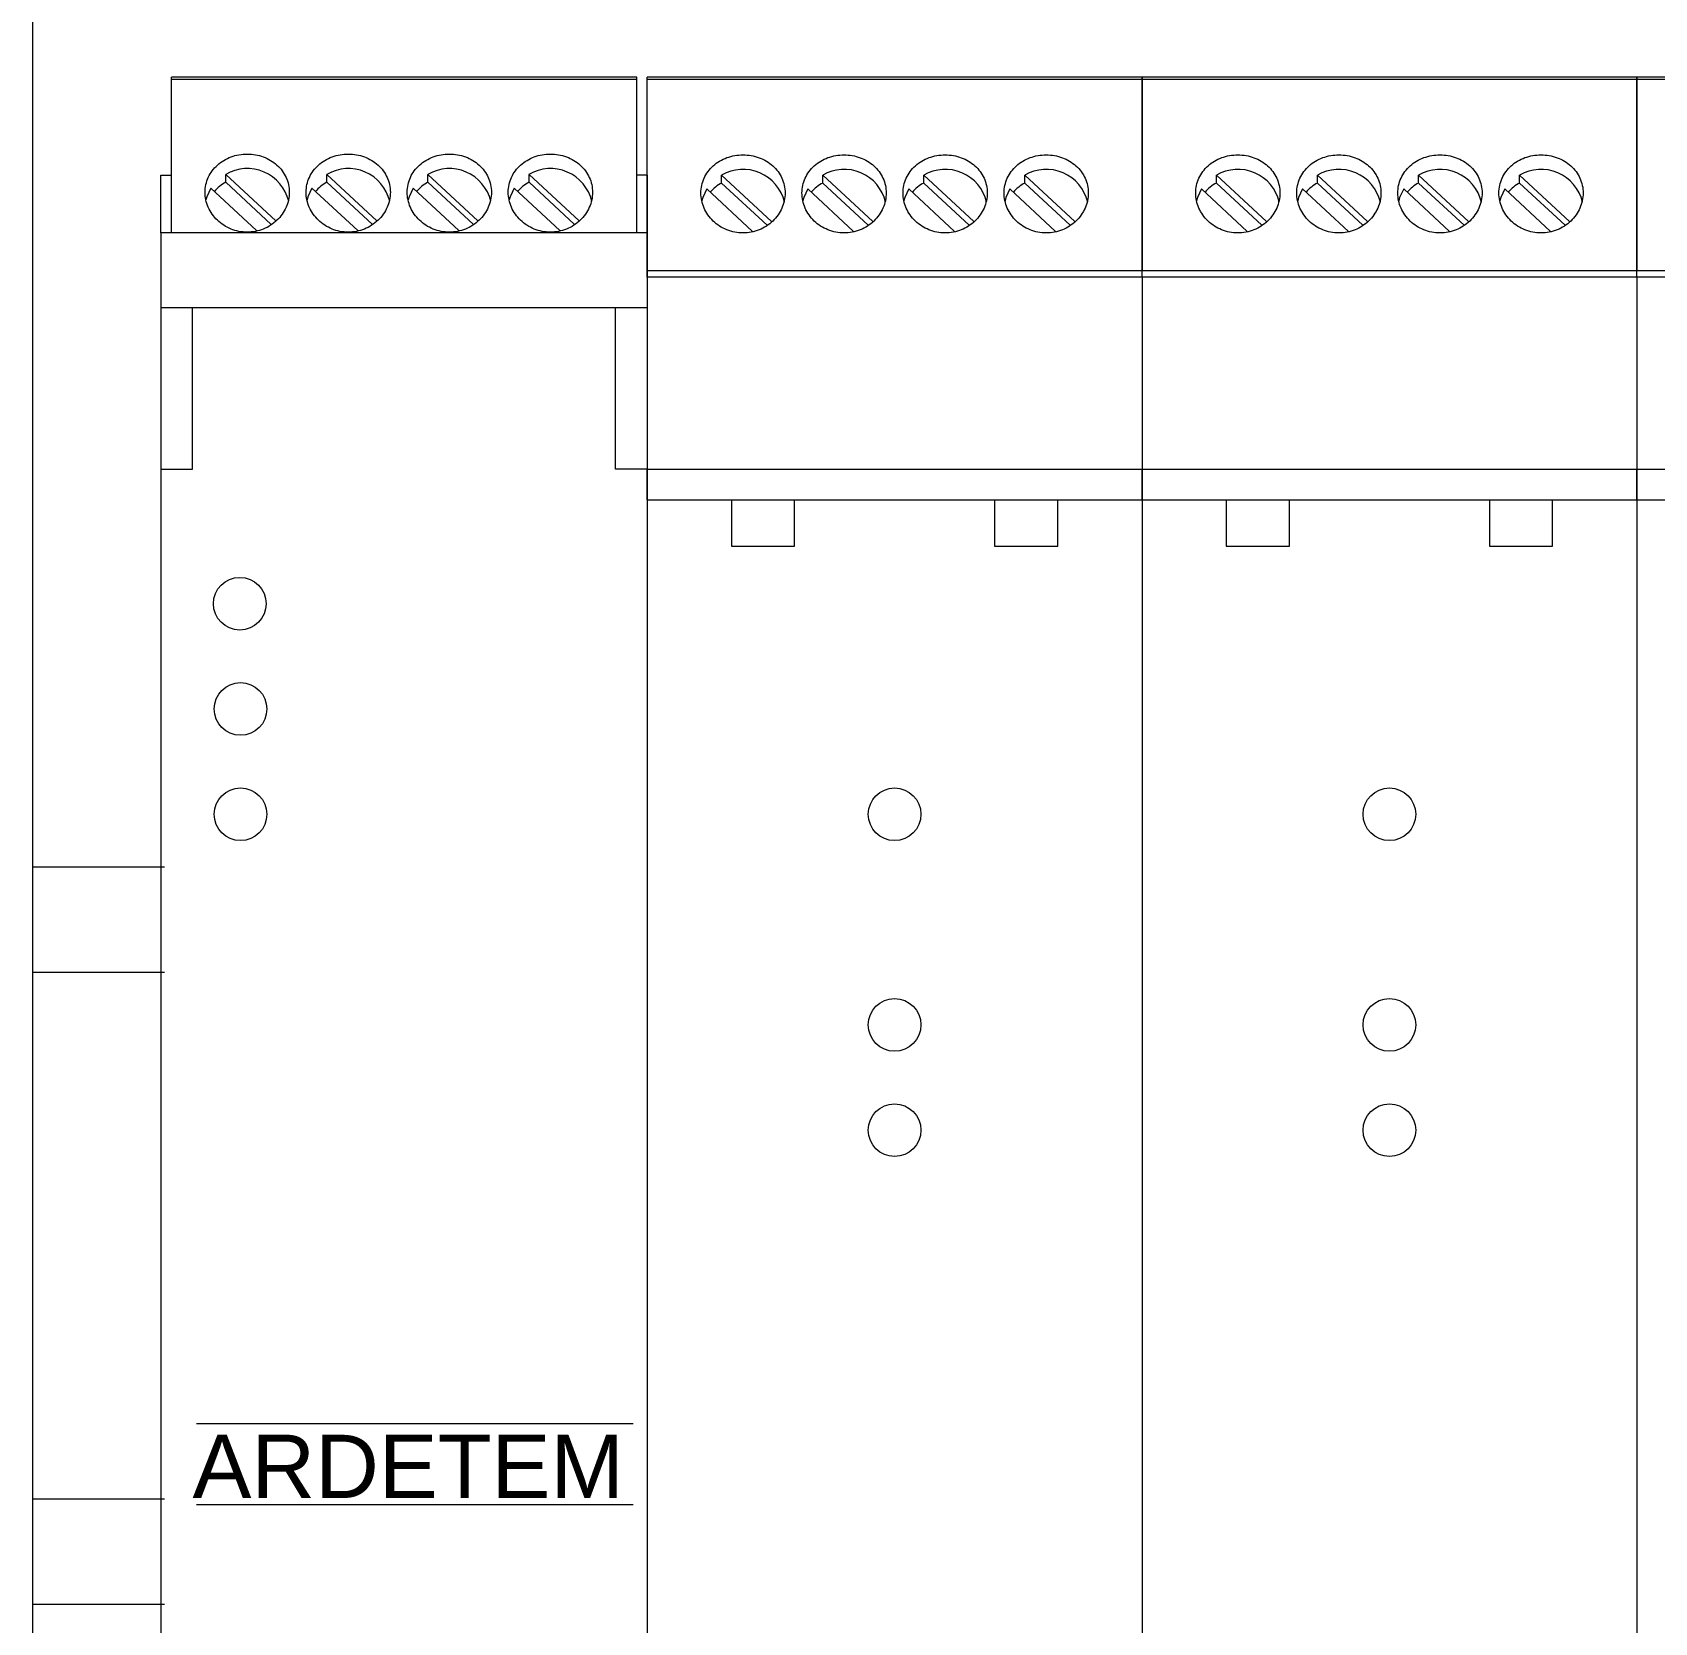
# Model space of a CAD drawing. Header units: millimetres. Extents: x 4137 to 6698, y 1400 to 3585.
# Drawn here: x 5086.4 to 5163.5, y 2472.4 to 2547.9 of the extents above; entities that cross this region are included whole.
import ezdxf

# ---------------------------------------------------------------- set-up
doc = ezdxf.new("R2010")
doc.units = ezdxf.units.MM
doc.layers.add('000-PI-Oprema', color=30, linetype='Continuous', lineweight=5)
doc.layers.add('002-PI-Kabelska kanalica', color=150, linetype='Continuous')
doc.styles.get("Standard").update_dxf_attribs({"font": 'arial.ttf'})

msp = doc.modelspace()

# ---------------------------------------------------------------- linework, layer by layer
at = {"color": 0, "linetype": 'ByBlock', "lineweight": 0}
for p, q in [((5115.145, 2545.778), (5093.045, 2545.778)), ((5093.045, 2545.678), (5115.145, 2545.678)), ((5092.545, 2538.392), (5092.545, 2541.128)), ((5095.631, 2540.789), (5095.631, 2541.164)), ((5098.006, 2538.961), (5095.631, 2541.164)), ((5097.791, 2538.786), (5095.631, 2540.789)), ((5100.431, 2540.789), (5100.431, 2541.164)), ((5102.806, 2538.961), (5100.431, 2541.164)), ((5102.591, 2538.786), (5100.431, 2540.789)), ((5105.231, 2540.789), (5105.231, 2541.164)), ((5107.606, 2538.961), (5105.231, 2541.164)), ((5107.391, 2538.786), (5105.231, 2540.789)), ((5110.031, 2540.789), (5110.031, 2541.164)), ((5112.406, 2538.961), (5110.031, 2541.164)), ((5112.191, 2538.786), (5110.031, 2540.789)), ((5115.645, 2541.128), (5115.645, 2538.392)), ((5094.924, 2540.508), (5097.096, 2538.494)), ((5099.724, 2540.508), (5101.896, 2538.494)), ((5104.524, 2540.508), (5106.696, 2538.494)), ((5109.324, 2540.508), (5111.496, 2538.494)), ((5092.545, 2538.392), (5092.545, 2527.172)), ((5115.645, 2538.392), (5092.545, 2538.392)), ((5115.645, 2538.392), (5115.645, 2527.172)), ((5115.645, 2534.826), (5092.545, 2534.826)), ((5092.545, 2527.172), (5092.545, 2446.278)), ((5092.545, 2527.172), (5094.045, 2527.172)), ((5115.645, 2527.166), (5115.645, 2446.278))]:
    msp.add_line(p, q, dxfattribs=at)
at = {"color": 0, "linetype": 'ByBlock', "lineweight": 0, "ltscale": 0.25}
for p, q in [((5093.045, 2538.392), (5093.045, 2545.778)), ((5115.145, 2538.392), (5115.145, 2545.778)), ((5092.545, 2541.128), (5093.045, 2541.128)), ((5115.645, 2541.128), (5115.145, 2541.128)), ((5094.045, 2527.172), (5094.045, 2534.826)), ((5114.141, 2527.167), (5114.145, 2534.82)), ((5092.545, 2527.172), (5094.045, 2527.172)), ((5115.645, 2527.172), (5114.145, 2527.172)), ((5094.234, 2481.857), (5114.984, 2481.857)), ((5094.234, 2478.008), (5114.984, 2478.008))]:
    msp.add_line(p, q, dxfattribs=at)
at = {"color": 0, "linetype": 'ByBlock', "lineweight": 0, "flags": 128}
for points in [[(5094.924, 2540.508), (5094.732, 2540.102), (5094.69, 2539.951)], [(5099.724, 2540.508), (5099.532, 2540.102), (5099.49, 2539.951)], [(5104.524, 2540.508), (5104.332, 2540.102), (5104.29, 2539.951)], [(5109.324, 2540.508), (5109.132, 2540.102), (5109.09, 2539.951)]]:
    msp.add_lwpolyline(points, dxfattribs=at)
at = {"color": 0, "linetype": 'ByBlock', "lineweight": 0, "ltscale": 0.25}
for centre in [(5096.295, 2520.778), (5096.331, 2515.778), (5096.331, 2510.778)]:
    msp.add_circle(centre, 1.25, dxfattribs=at)
at = {"color": 0, "linetype": 'ByBlock', "lineweight": 0}
for centre, radius, start, end in [((5096.569, 2539.064), 1.964, 118.52592, 138.89397), ((5096.649, 2539.416), 2.023, 13.40006, 120.22754), ((5101.369, 2539.064), 1.964, 118.52592, 138.89397), ((5101.449, 2539.416), 2.023, 13.40006, 120.22754), ((5106.169, 2539.064), 1.964, 118.52592, 138.89397), ((5106.249, 2539.416), 2.023, 13.40006, 120.22754), ((5110.969, 2539.064), 1.964, 118.52592, 138.89397), ((5111.049, 2539.416), 2.023, 13.40006, 120.22754)]:
    msp.add_arc(centre, radius, start, end, dxfattribs=at)
for points in [[(5096.646, 2538.42), (5096.779, 2538.42), (5096.909, 2538.433), (5097.164, 2538.482), (5097.292, 2538.519), (5097.534, 2538.616), (5097.649, 2538.675), (5097.866, 2538.815), (5097.969, 2538.896), (5098.245, 2539.16), (5098.394, 2539.372), (5098.594, 2539.826), (5098.646, 2540.072), (5098.647, 2540.436), (5098.634, 2540.558), (5098.582, 2540.794), (5098.545, 2540.908), (5098.445, 2541.129), (5098.382, 2541.235), (5098.237, 2541.431), (5098.155, 2541.522), (5097.968, 2541.69), (5097.867, 2541.764), (5097.651, 2541.893), (5097.534, 2541.949), (5097.291, 2542.038), (5097.167, 2542.072), (5096.91, 2542.118), (5096.778, 2542.129), (5096.386, 2542.129), (5096.123, 2542.083), (5095.641, 2541.906), (5095.418, 2541.773), (5095.141, 2541.525), (5095.057, 2541.432), (5094.912, 2541.236), (5094.85, 2541.132), (5094.749, 2540.911), (5094.711, 2540.795), (5094.66, 2540.56), (5094.647, 2540.44), (5094.646, 2540.195), (5094.659, 2540.073), (5094.71, 2539.834), (5094.748, 2539.715), (5094.848, 2539.487), (5094.91, 2539.378), (5095.055, 2539.171), (5095.139, 2539.073), (5095.415, 2538.809), (5095.638, 2538.665), (5096.119, 2538.472), (5096.382, 2538.42), (5096.646, 2538.42)], [(5101.446, 2538.42), (5101.579, 2538.42), (5101.709, 2538.433), (5101.964, 2538.482), (5102.092, 2538.519), (5102.334, 2538.616), (5102.449, 2538.675), (5102.666, 2538.815), (5102.769, 2538.896), (5103.045, 2539.16), (5103.194, 2539.372), (5103.394, 2539.826), (5103.446, 2540.072), (5103.447, 2540.436), (5103.434, 2540.558), (5103.382, 2540.794), (5103.345, 2540.908), (5103.245, 2541.129), (5103.182, 2541.235), (5103.037, 2541.431), (5102.955, 2541.522), (5102.768, 2541.69), (5102.667, 2541.764), (5102.451, 2541.893), (5102.334, 2541.949), (5102.091, 2542.038), (5101.967, 2542.072), (5101.71, 2542.118), (5101.578, 2542.129), (5101.186, 2542.129), (5100.923, 2542.083), (5100.441, 2541.906), (5100.218, 2541.773), (5099.941, 2541.525), (5099.857, 2541.432), (5099.712, 2541.236), (5099.65, 2541.132), (5099.549, 2540.911), (5099.511, 2540.795), (5099.46, 2540.56), (5099.447, 2540.44), (5099.446, 2540.195), (5099.459, 2540.073), (5099.51, 2539.834), (5099.548, 2539.715), (5099.648, 2539.487), (5099.71, 2539.378), (5099.855, 2539.171), (5099.939, 2539.073), (5100.215, 2538.809), (5100.438, 2538.665), (5100.919, 2538.472), (5101.182, 2538.42), (5101.446, 2538.42)], [(5106.246, 2538.42), (5106.379, 2538.42), (5106.509, 2538.433), (5106.764, 2538.482), (5106.892, 2538.519), (5107.134, 2538.616), (5107.249, 2538.675), (5107.466, 2538.815), (5107.569, 2538.896), (5107.845, 2539.16), (5107.994, 2539.372), (5108.194, 2539.826), (5108.246, 2540.072), (5108.247, 2540.436), (5108.234, 2540.558), (5108.182, 2540.794), (5108.145, 2540.908), (5108.045, 2541.129), (5107.982, 2541.235), (5107.837, 2541.431), (5107.755, 2541.522), (5107.568, 2541.69), (5107.467, 2541.764), (5107.251, 2541.893), (5107.134, 2541.949), (5106.891, 2542.038), (5106.767, 2542.072), (5106.51, 2542.118), (5106.378, 2542.129), (5105.986, 2542.129), (5105.723, 2542.083), (5105.241, 2541.906), (5105.018, 2541.773), (5104.741, 2541.525), (5104.657, 2541.432), (5104.512, 2541.236), (5104.45, 2541.132), (5104.349, 2540.911), (5104.311, 2540.795), (5104.26, 2540.56), (5104.247, 2540.44), (5104.246, 2540.195), (5104.259, 2540.073), (5104.31, 2539.834), (5104.348, 2539.715), (5104.448, 2539.487), (5104.51, 2539.378), (5104.655, 2539.171), (5104.739, 2539.073), (5105.015, 2538.809), (5105.238, 2538.665), (5105.719, 2538.472), (5105.982, 2538.42), (5106.246, 2538.42)], [(5111.046, 2538.42), (5111.179, 2538.42), (5111.309, 2538.433), (5111.564, 2538.482), (5111.692, 2538.519), (5111.934, 2538.616), (5112.049, 2538.675), (5112.266, 2538.815), (5112.369, 2538.896), (5112.645, 2539.16), (5112.794, 2539.372), (5112.994, 2539.826), (5113.046, 2540.072), (5113.047, 2540.436), (5113.034, 2540.558), (5112.982, 2540.794), (5112.945, 2540.908), (5112.845, 2541.129), (5112.782, 2541.235), (5112.637, 2541.431), (5112.555, 2541.522), (5112.368, 2541.69), (5112.267, 2541.764), (5112.051, 2541.893), (5111.934, 2541.949), (5111.691, 2542.038), (5111.567, 2542.072), (5111.31, 2542.118), (5111.178, 2542.129), (5110.786, 2542.129), (5110.523, 2542.083), (5110.041, 2541.906), (5109.818, 2541.773), (5109.541, 2541.525), (5109.457, 2541.432), (5109.312, 2541.236), (5109.25, 2541.132), (5109.149, 2540.911), (5109.111, 2540.795), (5109.06, 2540.56), (5109.047, 2540.44), (5109.046, 2540.195), (5109.059, 2540.073), (5109.11, 2539.834), (5109.148, 2539.715), (5109.248, 2539.487), (5109.31, 2539.378), (5109.455, 2539.171), (5109.539, 2539.073), (5109.815, 2538.809), (5110.038, 2538.665), (5110.519, 2538.472), (5110.782, 2538.42), (5111.046, 2538.42)]]:
    msp.add_open_spline(points, degree=3, knots=[0, 0, 0, 0, 0.03125, 0.03125, 0.0625, 0.0625, 0.09375, 0.09375, 0.125, 0.125, 0.1875, 0.1875, 0.25, 0.25, 0.28125, 0.28125, 0.3125, 0.3125, 0.34375, 0.34375, 0.375, 0.375, 0.40625, 0.40625, 0.4375, 0.4375, 0.46875, 0.46875, 0.5, 0.5, 0.5625, 0.5625, 0.625, 0.625, 0.65625, 0.65625, 0.6875, 0.6875, 0.71875, 0.71875, 0.75, 0.75, 0.78125, 0.78125, 0.8125, 0.8125, 0.84375, 0.84375, 0.875, 0.875, 0.9375, 0.9375, 1, 1, 1, 1], dxfattribs=at)
at = {"layer": '000-PI-Oprema', "color": 0, "linetype": 'ByBlock', "lineweight": 0}
for p, q in [((5139.145, 2545.778), (5115.645, 2545.778)), ((5115.645, 2545.678), (5115.645, 2545.778)), ((5115.645, 2536.578), (5115.645, 2545.678)), ((5115.645, 2545.678), (5139.145, 2545.678)), ((5139.145, 2545.778), (5139.145, 2545.678)), ((5162.645, 2545.778), (5139.145, 2545.778)), ((5139.145, 2545.678), (5139.145, 2545.778)), ((5139.145, 2545.678), (5139.145, 2536.578)), ((5139.145, 2536.578), (5139.145, 2545.678)), ((5139.145, 2545.678), (5162.645, 2545.678)), ((5162.645, 2545.778), (5162.645, 2545.678)), ((5186.145, 2545.778), (5162.645, 2545.778)), ((5162.645, 2545.678), (5162.645, 2545.778)), ((5162.645, 2545.678), (5162.645, 2536.578)), ((5162.645, 2536.578), (5162.645, 2545.678)), ((5162.645, 2545.678), (5186.145, 2545.678)), ((5119.179, 2540.752), (5119.179, 2541.127)), ((5121.555, 2538.924), (5119.179, 2541.127)), ((5123.979, 2540.752), (5123.979, 2541.127)), ((5126.355, 2538.924), (5123.979, 2541.127)), ((5128.779, 2540.752), (5128.779, 2541.127)), ((5131.155, 2538.924), (5128.779, 2541.127)), ((5133.579, 2540.752), (5133.579, 2541.127)), ((5135.955, 2538.924), (5133.579, 2541.127)), ((5142.679, 2540.752), (5142.679, 2541.127)), ((5145.055, 2538.924), (5142.679, 2541.127)), ((5147.479, 2540.752), (5147.479, 2541.127)), ((5149.855, 2538.924), (5147.479, 2541.127)), ((5152.279, 2540.752), (5152.279, 2541.127)), ((5154.655, 2538.924), (5152.279, 2541.127)), ((5157.079, 2540.752), (5157.079, 2541.127)), ((5159.455, 2538.924), (5157.079, 2541.127)), ((5118.472, 2540.471), (5120.644, 2538.457)), ((5121.34, 2538.749), (5119.179, 2540.752)), ((5123.272, 2540.471), (5125.444, 2538.457)), ((5126.14, 2538.749), (5123.979, 2540.752)), ((5128.072, 2540.471), (5130.244, 2538.457)), ((5130.94, 2538.749), (5128.779, 2540.752)), ((5132.872, 2540.471), (5135.044, 2538.457)), ((5135.74, 2538.749), (5133.579, 2540.752)), ((5141.972, 2540.471), (5144.144, 2538.457)), ((5144.84, 2538.749), (5142.679, 2540.752)), ((5146.772, 2540.471), (5148.944, 2538.457)), ((5149.64, 2538.749), (5147.479, 2540.752)), ((5151.572, 2540.471), (5153.744, 2538.457)), ((5154.44, 2538.749), (5152.279, 2540.752)), ((5156.372, 2540.471), (5158.544, 2538.457)), ((5159.24, 2538.749), (5157.079, 2540.752)), ((5139.145, 2536.578), (5115.645, 2536.578)), ((5115.645, 2536.278), (5115.645, 2536.578)), ((5139.145, 2536.278), (5115.645, 2536.278)), ((5115.645, 2536.278), (5115.645, 2527.172)), ((5139.145, 2536.278), (5139.145, 2536.578)), ((5162.645, 2536.578), (5139.145, 2536.578)), ((5139.145, 2536.278), (5139.145, 2536.578)), ((5139.145, 2536.278), (5139.145, 2527.172)), ((5162.645, 2536.278), (5139.145, 2536.278)), ((5139.145, 2536.278), (5139.145, 2527.172)), ((5162.645, 2536.278), (5162.645, 2536.578)), ((5186.145, 2536.578), (5162.645, 2536.578)), ((5162.645, 2536.278), (5162.645, 2536.578)), ((5162.645, 2536.278), (5162.645, 2527.172)), ((5186.145, 2536.278), (5162.645, 2536.278)), ((5162.645, 2536.278), (5162.645, 2527.172)), ((5115.645, 2527.172), (5139.145, 2527.172)), ((5115.645, 2525.704), (5115.645, 2527.172)), ((5139.145, 2527.172), (5139.145, 2525.704)), ((5139.145, 2527.172), (5162.645, 2527.172)), ((5139.145, 2525.704), (5139.145, 2527.172)), ((5162.645, 2527.172), (5162.645, 2525.704)), ((5162.645, 2527.172), (5186.145, 2527.172)), ((5162.645, 2525.704), (5162.645, 2527.172)), ((5115.645, 2525.704), (5115.645, 2446.278)), ((5115.645, 2525.704), (5119.645, 2525.704)), ((5119.645, 2525.704), (5119.645, 2523.504)), ((5119.645, 2525.704), (5122.645, 2525.704)), ((5122.645, 2523.504), (5122.645, 2525.704)), ((5122.645, 2525.704), (5132.145, 2525.704)), ((5132.145, 2525.704), (5132.145, 2523.504)), ((5132.145, 2525.704), (5135.145, 2525.704)), ((5135.145, 2523.504), (5135.145, 2525.704)), ((5135.145, 2525.704), (5139.145, 2525.704)), ((5139.145, 2525.704), (5139.145, 2446.278)), ((5139.145, 2525.704), (5139.145, 2446.278)), ((5139.145, 2525.704), (5143.145, 2525.704)), ((5143.145, 2525.704), (5143.145, 2523.504)), ((5143.145, 2525.704), (5146.145, 2525.704)), ((5146.145, 2523.504), (5146.145, 2525.704)), ((5146.145, 2525.704), (5155.645, 2525.704)), ((5155.645, 2525.704), (5155.645, 2523.504)), ((5155.645, 2525.704), (5158.645, 2525.704)), ((5158.645, 2523.504), (5158.645, 2525.704)), ((5158.645, 2525.704), (5162.645, 2525.704)), ((5162.645, 2525.704), (5162.645, 2446.278)), ((5162.645, 2525.704), (5162.645, 2446.278)), ((5162.645, 2525.704), (5166.645, 2525.704)), ((5119.645, 2523.504), (5122.645, 2523.504)), ((5132.145, 2523.504), (5135.145, 2523.504)), ((5143.145, 2523.504), (5146.145, 2523.504)), ((5155.645, 2523.504), (5158.645, 2523.504))]:
    msp.add_line(p, q, dxfattribs=at)
at = {"layer": '000-PI-Oprema', "color": 0, "linetype": 'ByBlock', "lineweight": 0, "flags": 128}
for points in [[(5118.472, 2540.471), (5118.28, 2540.065), (5118.238, 2539.914)], [(5123.272, 2540.471), (5123.08, 2540.065), (5123.038, 2539.914)], [(5128.072, 2540.471), (5127.88, 2540.065), (5127.838, 2539.914)], [(5132.872, 2540.471), (5132.68, 2540.065), (5132.638, 2539.914)], [(5141.972, 2540.471), (5141.78, 2540.065), (5141.738, 2539.914)], [(5146.772, 2540.471), (5146.58, 2540.065), (5146.538, 2539.914)], [(5151.572, 2540.471), (5151.38, 2540.065), (5151.338, 2539.914)], [(5156.372, 2540.471), (5156.18, 2540.065), (5156.138, 2539.914)]]:
    msp.add_lwpolyline(points, dxfattribs=at)
at = {"layer": '000-PI-Oprema', "color": 0, "linetype": 'ByBlock', "lineweight": 0, "ltscale": 0.25}
for centre in [(5127.395, 2510.778), (5150.895, 2510.778), (5127.395, 2500.778), (5150.895, 2500.778), (5127.395, 2495.778), (5150.895, 2495.778)]:
    msp.add_circle(centre, 1.25, dxfattribs=at)
at = {"layer": '000-PI-Oprema', "color": 0, "linetype": 'ByBlock', "lineweight": 0}
for centre, radius, start, end in [((5120.198, 2539.379), 2.023, 13.40006, 120.22754), ((5124.998, 2539.379), 2.023, 13.40006, 120.22754), ((5129.798, 2539.379), 2.023, 13.40006, 120.22754), ((5134.598, 2539.379), 2.023, 13.40006, 120.22754), ((5143.698, 2539.379), 2.023, 13.40006, 120.22754), ((5148.498, 2539.379), 2.023, 13.40006, 120.22754), ((5153.298, 2539.379), 2.023, 13.40006, 120.22754), ((5158.098, 2539.379), 2.023, 13.40006, 120.22754), ((5120.117, 2539.027), 1.964, 118.52592, 138.89397), ((5124.917, 2539.027), 1.964, 118.52592, 138.89397), ((5129.717, 2539.027), 1.964, 118.52592, 138.89397), ((5134.517, 2539.027), 1.964, 118.52592, 138.89397), ((5143.617, 2539.027), 1.964, 118.52592, 138.89397), ((5148.417, 2539.027), 1.964, 118.52592, 138.89397), ((5153.217, 2539.027), 1.964, 118.52592, 138.89397), ((5158.017, 2539.027), 1.964, 118.52592, 138.89397)]:
    msp.add_arc(centre, radius, start, end, dxfattribs=at)
for points in [[(5120.195, 2538.383), (5120.327, 2538.383), (5120.457, 2538.396), (5120.713, 2538.445), (5120.84, 2538.482), (5121.082, 2538.579), (5121.197, 2538.638), (5121.414, 2538.778), (5121.517, 2538.859), (5121.794, 2539.123), (5121.943, 2539.335), (5122.142, 2539.789), (5122.195, 2540.035), (5122.195, 2540.398), (5122.182, 2540.521), (5122.131, 2540.756), (5122.093, 2540.871), (5121.993, 2541.091), (5121.93, 2541.198), (5121.786, 2541.394), (5121.703, 2541.485), (5121.516, 2541.652), (5121.416, 2541.727), (5121.199, 2541.856), (5121.082, 2541.912), (5120.84, 2542.001), (5120.715, 2542.035), (5120.459, 2542.08), (5120.326, 2542.092), (5119.935, 2542.092), (5119.671, 2542.046), (5119.19, 2541.868), (5118.967, 2541.736), (5118.69, 2541.488), (5118.605, 2541.395), (5118.46, 2541.199), (5118.398, 2541.094), (5118.298, 2540.874), (5118.259, 2540.757), (5118.208, 2540.522), (5118.195, 2540.402), (5118.195, 2540.157), (5118.208, 2540.036), (5118.258, 2539.797), (5118.297, 2539.678), (5118.397, 2539.449), (5118.458, 2539.34), (5118.603, 2539.134), (5118.687, 2539.036), (5118.964, 2538.771), (5119.187, 2538.628), (5119.668, 2538.435), (5119.93, 2538.383), (5120.195, 2538.383)], [(5124.995, 2538.383), (5125.127, 2538.383), (5125.257, 2538.396), (5125.513, 2538.445), (5125.64, 2538.482), (5125.882, 2538.579), (5125.997, 2538.638), (5126.214, 2538.778), (5126.317, 2538.859), (5126.594, 2539.123), (5126.743, 2539.335), (5126.942, 2539.789), (5126.995, 2540.035), (5126.995, 2540.398), (5126.982, 2540.521), (5126.931, 2540.756), (5126.893, 2540.871), (5126.793, 2541.091), (5126.73, 2541.198), (5126.586, 2541.394), (5126.503, 2541.485), (5126.316, 2541.652), (5126.216, 2541.727), (5125.999, 2541.856), (5125.882, 2541.912), (5125.64, 2542.001), (5125.515, 2542.035), (5125.259, 2542.08), (5125.126, 2542.092), (5124.735, 2542.092), (5124.471, 2542.046), (5123.99, 2541.868), (5123.767, 2541.736), (5123.49, 2541.488), (5123.405, 2541.395), (5123.26, 2541.199), (5123.198, 2541.094), (5123.098, 2540.874), (5123.059, 2540.757), (5123.008, 2540.522), (5122.995, 2540.402), (5122.995, 2540.157), (5123.008, 2540.036), (5123.058, 2539.797), (5123.097, 2539.678), (5123.197, 2539.449), (5123.258, 2539.34), (5123.403, 2539.134), (5123.487, 2539.036), (5123.764, 2538.771), (5123.987, 2538.628), (5124.468, 2538.435), (5124.73, 2538.383), (5124.995, 2538.383)], [(5129.795, 2538.383), (5129.927, 2538.383), (5130.057, 2538.396), (5130.313, 2538.445), (5130.44, 2538.482), (5130.682, 2538.579), (5130.797, 2538.638), (5131.014, 2538.778), (5131.117, 2538.859), (5131.394, 2539.123), (5131.543, 2539.335), (5131.742, 2539.789), (5131.795, 2540.035), (5131.795, 2540.398), (5131.782, 2540.521), (5131.731, 2540.756), (5131.693, 2540.871), (5131.593, 2541.091), (5131.53, 2541.198), (5131.386, 2541.394), (5131.303, 2541.485), (5131.116, 2541.652), (5131.016, 2541.727), (5130.799, 2541.856), (5130.682, 2541.912), (5130.44, 2542.001), (5130.315, 2542.035), (5130.059, 2542.08), (5129.926, 2542.092), (5129.535, 2542.092), (5129.271, 2542.046), (5128.79, 2541.868), (5128.567, 2541.736), (5128.29, 2541.488), (5128.205, 2541.395), (5128.06, 2541.199), (5127.998, 2541.094), (5127.898, 2540.874), (5127.859, 2540.757), (5127.808, 2540.522), (5127.795, 2540.402), (5127.795, 2540.157), (5127.808, 2540.036), (5127.858, 2539.797), (5127.897, 2539.678), (5127.997, 2539.449), (5128.058, 2539.34), (5128.203, 2539.134), (5128.287, 2539.036), (5128.564, 2538.771), (5128.787, 2538.628), (5129.268, 2538.435), (5129.53, 2538.383), (5129.795, 2538.383)], [(5134.595, 2538.383), (5134.727, 2538.383), (5134.857, 2538.396), (5135.113, 2538.445), (5135.24, 2538.482), (5135.482, 2538.579), (5135.597, 2538.638), (5135.814, 2538.778), (5135.917, 2538.859), (5136.194, 2539.123), (5136.343, 2539.335), (5136.542, 2539.789), (5136.595, 2540.035), (5136.595, 2540.398), (5136.582, 2540.521), (5136.531, 2540.756), (5136.493, 2540.871), (5136.393, 2541.091), (5136.33, 2541.198), (5136.186, 2541.394), (5136.103, 2541.485), (5135.916, 2541.652), (5135.816, 2541.727), (5135.599, 2541.856), (5135.482, 2541.912), (5135.24, 2542.001), (5135.115, 2542.035), (5134.859, 2542.08), (5134.726, 2542.092), (5134.335, 2542.092), (5134.071, 2542.046), (5133.59, 2541.868), (5133.367, 2541.736), (5133.09, 2541.488), (5133.005, 2541.395), (5132.86, 2541.199), (5132.798, 2541.094), (5132.698, 2540.874), (5132.659, 2540.757), (5132.608, 2540.522), (5132.595, 2540.402), (5132.595, 2540.157), (5132.608, 2540.036), (5132.658, 2539.797), (5132.697, 2539.678), (5132.797, 2539.449), (5132.858, 2539.34), (5133.003, 2539.134), (5133.087, 2539.036), (5133.364, 2538.771), (5133.587, 2538.628), (5134.068, 2538.435), (5134.33, 2538.383), (5134.595, 2538.383)], [(5143.695, 2538.383), (5143.827, 2538.383), (5143.957, 2538.396), (5144.213, 2538.445), (5144.34, 2538.482), (5144.582, 2538.579), (5144.697, 2538.638), (5144.914, 2538.778), (5145.017, 2538.859), (5145.294, 2539.123), (5145.443, 2539.335), (5145.642, 2539.789), (5145.695, 2540.035), (5145.695, 2540.398), (5145.682, 2540.521), (5145.631, 2540.756), (5145.593, 2540.871), (5145.493, 2541.091), (5145.43, 2541.198), (5145.286, 2541.394), (5145.203, 2541.485), (5145.016, 2541.652), (5144.916, 2541.727), (5144.699, 2541.856), (5144.582, 2541.912), (5144.34, 2542.001), (5144.215, 2542.035), (5143.959, 2542.08), (5143.826, 2542.092), (5143.435, 2542.092), (5143.171, 2542.046), (5142.69, 2541.868), (5142.467, 2541.736), (5142.19, 2541.488), (5142.105, 2541.395), (5141.96, 2541.199), (5141.898, 2541.094), (5141.798, 2540.874), (5141.759, 2540.757), (5141.708, 2540.522), (5141.695, 2540.402), (5141.695, 2540.157), (5141.708, 2540.036), (5141.758, 2539.797), (5141.797, 2539.678), (5141.897, 2539.449), (5141.958, 2539.34), (5142.103, 2539.134), (5142.187, 2539.036), (5142.464, 2538.771), (5142.687, 2538.628), (5143.168, 2538.435), (5143.43, 2538.383), (5143.695, 2538.383)], [(5148.495, 2538.383), (5148.627, 2538.383), (5148.757, 2538.396), (5149.013, 2538.445), (5149.14, 2538.482), (5149.382, 2538.579), (5149.497, 2538.638), (5149.714, 2538.778), (5149.817, 2538.859), (5150.094, 2539.123), (5150.243, 2539.335), (5150.442, 2539.789), (5150.495, 2540.035), (5150.495, 2540.398), (5150.482, 2540.521), (5150.431, 2540.756), (5150.393, 2540.871), (5150.293, 2541.091), (5150.23, 2541.198), (5150.086, 2541.394), (5150.003, 2541.485), (5149.816, 2541.652), (5149.716, 2541.727), (5149.499, 2541.856), (5149.382, 2541.912), (5149.14, 2542.001), (5149.015, 2542.035), (5148.759, 2542.08), (5148.626, 2542.092), (5148.235, 2542.092), (5147.971, 2542.046), (5147.49, 2541.868), (5147.267, 2541.736), (5146.99, 2541.488), (5146.905, 2541.395), (5146.76, 2541.199), (5146.698, 2541.094), (5146.598, 2540.874), (5146.559, 2540.757), (5146.508, 2540.522), (5146.495, 2540.402), (5146.495, 2540.157), (5146.508, 2540.036), (5146.558, 2539.797), (5146.597, 2539.678), (5146.697, 2539.449), (5146.758, 2539.34), (5146.903, 2539.134), (5146.987, 2539.036), (5147.264, 2538.771), (5147.487, 2538.628), (5147.968, 2538.435), (5148.23, 2538.383), (5148.495, 2538.383)], [(5153.295, 2538.383), (5153.427, 2538.383), (5153.557, 2538.396), (5153.813, 2538.445), (5153.94, 2538.482), (5154.182, 2538.579), (5154.297, 2538.638), (5154.514, 2538.778), (5154.617, 2538.859), (5154.894, 2539.123), (5155.043, 2539.335), (5155.242, 2539.789), (5155.295, 2540.035), (5155.295, 2540.398), (5155.282, 2540.521), (5155.231, 2540.756), (5155.193, 2540.871), (5155.093, 2541.091), (5155.03, 2541.198), (5154.886, 2541.394), (5154.803, 2541.485), (5154.616, 2541.652), (5154.516, 2541.727), (5154.299, 2541.856), (5154.182, 2541.912), (5153.94, 2542.001), (5153.815, 2542.035), (5153.559, 2542.08), (5153.426, 2542.092), (5153.035, 2542.092), (5152.771, 2542.046), (5152.29, 2541.868), (5152.067, 2541.736), (5151.79, 2541.488), (5151.705, 2541.395), (5151.56, 2541.199), (5151.498, 2541.094), (5151.398, 2540.874), (5151.359, 2540.757), (5151.308, 2540.522), (5151.295, 2540.402), (5151.295, 2540.157), (5151.308, 2540.036), (5151.358, 2539.797), (5151.397, 2539.678), (5151.497, 2539.449), (5151.558, 2539.34), (5151.703, 2539.134), (5151.787, 2539.036), (5152.064, 2538.771), (5152.287, 2538.628), (5152.768, 2538.435), (5153.03, 2538.383), (5153.295, 2538.383)], [(5158.095, 2538.383), (5158.227, 2538.383), (5158.357, 2538.396), (5158.613, 2538.445), (5158.74, 2538.482), (5158.982, 2538.579), (5159.097, 2538.638), (5159.314, 2538.778), (5159.417, 2538.859), (5159.694, 2539.123), (5159.843, 2539.335), (5160.042, 2539.789), (5160.095, 2540.035), (5160.095, 2540.398), (5160.082, 2540.521), (5160.031, 2540.756), (5159.993, 2540.871), (5159.893, 2541.091), (5159.83, 2541.198), (5159.686, 2541.394), (5159.603, 2541.485), (5159.416, 2541.652), (5159.316, 2541.727), (5159.099, 2541.856), (5158.982, 2541.912), (5158.74, 2542.001), (5158.615, 2542.035), (5158.359, 2542.08), (5158.226, 2542.092), (5157.835, 2542.092), (5157.571, 2542.046), (5157.09, 2541.868), (5156.867, 2541.736), (5156.59, 2541.488), (5156.505, 2541.395), (5156.36, 2541.199), (5156.298, 2541.094), (5156.198, 2540.874), (5156.159, 2540.757), (5156.108, 2540.522), (5156.095, 2540.402), (5156.095, 2540.157), (5156.108, 2540.036), (5156.158, 2539.797), (5156.197, 2539.678), (5156.297, 2539.449), (5156.358, 2539.34), (5156.503, 2539.134), (5156.587, 2539.036), (5156.864, 2538.771), (5157.087, 2538.628), (5157.568, 2538.435), (5157.83, 2538.383), (5158.095, 2538.383)]]:
    msp.add_open_spline(points, degree=3, knots=[0, 0, 0, 0, 0.03125, 0.03125, 0.0625, 0.0625, 0.09375, 0.09375, 0.125, 0.125, 0.1875, 0.1875, 0.25, 0.25, 0.28125, 0.28125, 0.3125, 0.3125, 0.34375, 0.34375, 0.375, 0.375, 0.40625, 0.40625, 0.4375, 0.4375, 0.46875, 0.46875, 0.5, 0.5, 0.5625, 0.5625, 0.625, 0.625, 0.65625, 0.65625, 0.6875, 0.6875, 0.71875, 0.71875, 0.75, 0.75, 0.78125, 0.78125, 0.8125, 0.8125, 0.84375, 0.84375, 0.875, 0.875, 0.9375, 0.9375, 1, 1, 1, 1], dxfattribs=at)
at = {"layer": '002-PI-Kabelska kanalica', "color": 0, "linetype": 'ByBlock', "lineweight": 0}
msp.add_line((5086.448, 3405.778), (5086.448, 1635.778), dxfattribs=at)
at = {"layer": '002-PI-Kabelska kanalica', "color": 0, "linetype": 'ByBlock', "lineweight": 0, "ltscale": 0.25}
for p, q in [((5086.448, 2508.278), (5086.448, 2473.278)), ((5086.448, 2508.278), (5092.722, 2508.278)), ((5086.448, 2503.278), (5092.722, 2503.278)), ((5086.448, 2478.278), (5092.722, 2478.278)), ((5086.448, 2473.278), (5092.722, 2473.278))]:
    msp.add_line(p, q, dxfattribs=at)

# ---------------------------------------------------------------- texts
at = {"color": 0, "linetype": 'ByBlock', "lineweight": 0, "ltscale": 0.25, "insert": (5104.295, 2478.316), "char_height": 3, "attachment_point": 8}
msp.add_mtext_dynamic_manual_height_columns('ARDETEM', width=11.75, gutter_width=0, heights=[9.106], dxfattribs=at)

doc.saveas('drawing.dxf')
